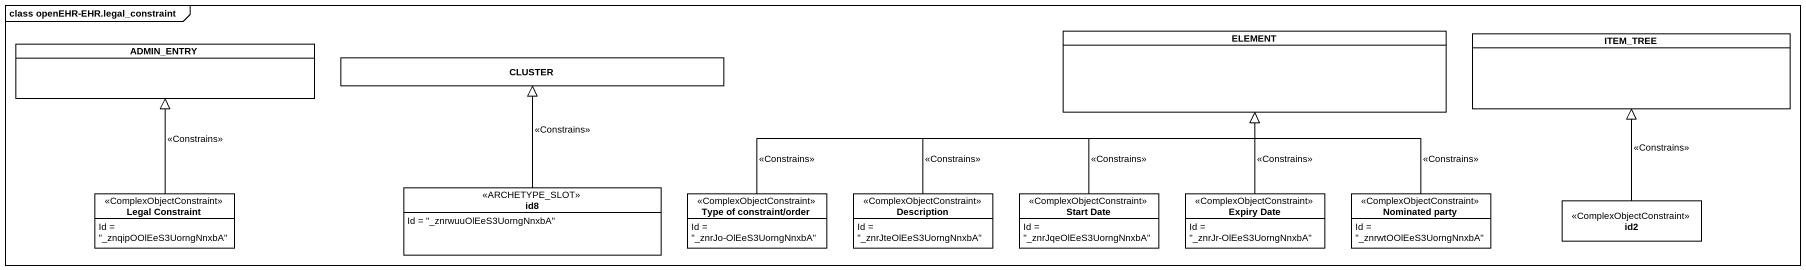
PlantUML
@startuml
mainframe class openEHR-EHR.legal_constraint
hide circle
hide empty members
class ELEMENT
class ITEM_TREE
class ADMIN_ENTRY
class CLUSTER
class "Legal Constraint" as Legal_Constraint <<ComplexObjectConstraint>> {
  Id = "_znqipOOlEeS3UorngNnxbA"
}
class id8 <<ARCHETYPE_SLOT>> {
  Id = "_znrwuuOlEeS3UorngNnxbA"
}
class "Type of constraint/order" as Type_of_constraint_order <<ComplexObjectConstraint>> {
  Id = "_znrJo-OlEeS3UorngNnxbA"
}
class Description <<ComplexObjectConstraint>> {
  Id = "_znrJteOlEeS3UorngNnxbA"
}
class "Start Date" as Start_Date <<ComplexObjectConstraint>> {
  Id = "_znrJqeOlEeS3UorngNnxbA"
}
class "Expiry Date" as Expiry_Date <<ComplexObjectConstraint>> {
  Id = "_znrJr-OlEeS3UorngNnxbA"
}
class "Nominated party" as Nominated_party <<ComplexObjectConstraint>> {
  Id = "_znrwtOOlEeS3UorngNnxbA"
}
class id2 <<ComplexObjectConstraint>>
Legal_Constraint -up-|> ADMIN_ENTRY : <<Constrains>>
id8 -up-|> CLUSTER : <<Constrains>>
Type_of_constraint_order -right-|> ELEMENT : <<Constrains>>
Description -right-|> ELEMENT : <<Constrains>>
Start_Date -up-|> ELEMENT : <<Constrains>>
Expiry_Date -up-|> ELEMENT : <<Constrains>>
Nominated_party -up-|> ELEMENT : <<Constrains>>
id2 -up-|> ITEM_TREE : <<Constrains>>
@enduml
